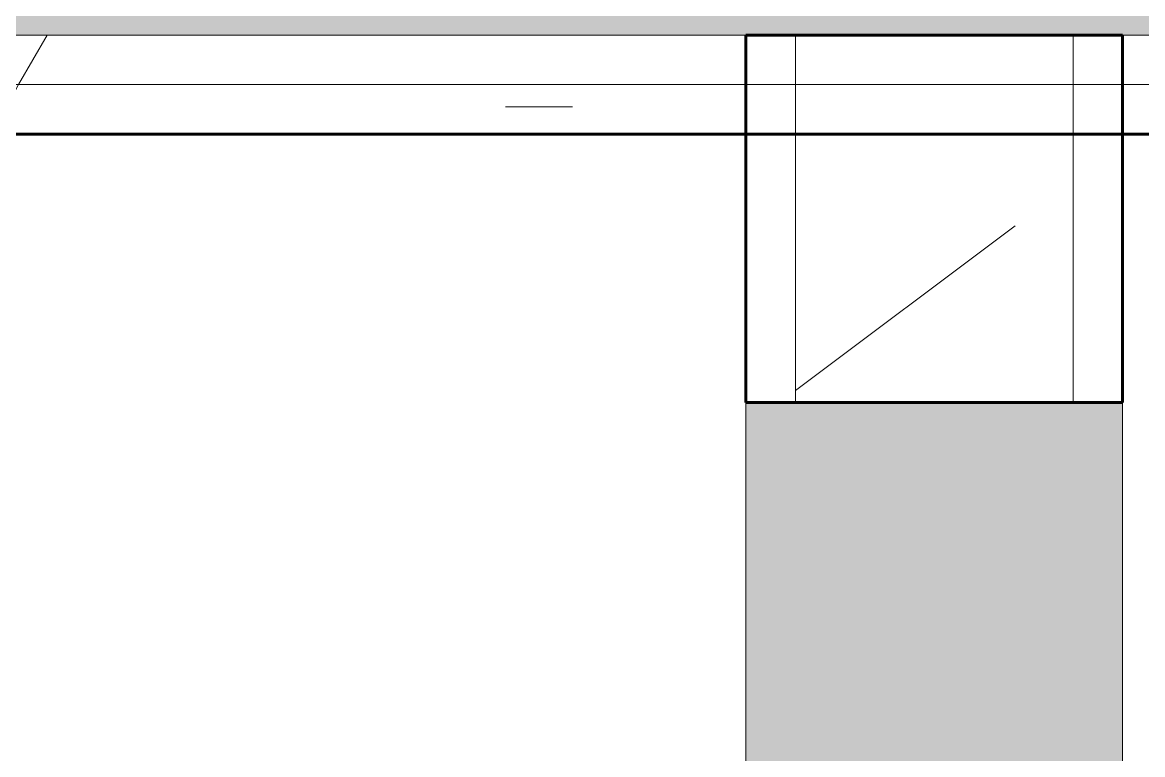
# Model space of a CAD drawing. Header units: inches. Extents: x -4169 to -1846, y 9706 to 12377.
# Drawn here: x -3313.59 to -3299.47, y 10364.97 to 10374.2 of the extents above; entities that cross this region are included whole.
import ezdxf

# ---------------------------------------------------------------- set-up
doc = ezdxf.new("R2010")
doc.units = ezdxf.units.IN
doc.header["$MEASUREMENT"] = 0
for name, color, linetype, lineweight in [('0-1', 7, 'Continuous', 5), ('A-WALL', 113, 'Continuous', 18), ('A-WALL-1', 8, 'Continuous', 5), ('A-WALL-2', 250, 'Continuous', 60), ('A-WALL-3', 10, 'Continuous', 18), ('A-WALL-PATT-2', 253, 'Continuous', 9), ('A-WALL-PATT-4', 111, 'Continuous', 9), ('I-WALL-3', 2, 'Continuous', 60)]:
    doc.layers.add(name, color=color, linetype=linetype, lineweight=lineweight)
pattern_1 = [(0, (0, 0), (20.48, 5.12), [0.845, -14.515, 0.845, -14.515, -81.92]), (0, (0, 0), (20.48, 5.12), [-30.72, 0.845, -29.875, 0.845, -14.515, -35.84]), (0, (0, 0), (20.48, 5.12), [-76.8, 0.845, -9.395, 0.845, -24.755]), (120, (7.68, 2.56), (-14.67405, 15.1762003), [0.845, -14.515, 0.845, -14.515, -81.92]), (120, (7.68, 2.56), (-14.67405, 15.1762003), [-30.72, 0.845, -29.875, 0.845, -14.515, -35.84]), (120, (7.68, 2.56), (-14.67405, 15.1762003), [-76.8, 0.845, -9.395, 0.845, -24.755]), (240, (10.24, 12.8), (-5.80595, -20.2962003), [0.845, -14.515, 0.845, -14.515, -81.92]), (240, (10.24, 12.8), (-5.80595, -20.2962003), [-30.72, 0.845, -29.875, 0.845, -14.515, -35.84]), (240, (10.24, 12.8), (-5.80595, -20.2962003), [-76.8, 0.845, -9.395, 0.845, -24.755])]

# ---------------------------------------------------------------- blocks, each defined once
blk = doc.blocks.new('CTR - 1st Phase - Unit Layouts_rvt-1-ENLARGED RCP - 1ST FLOOR PLAN')
at = {"layer": 'A-WALL-1'}
blk.add_hatch(color=256, dxfattribs=at).paths.add_polyline_path([(-3304.474, 10354.404), (-3299.724, 10354.404), (-3299.724, 10369.404), (-3304.474, 10369.404), (-3304.474, 10356.218)], flags=0)
at = {"layer": 'A-WALL-PATT-2'}
h = blk.add_hatch(dxfattribs=at)
h.set_pattern_fill('FP_2', color=256, style=0, pattern_type=2)
h.set_pattern_definition([(216.87, (4.265, 10.662), (31.9871619, 21.32545714), [5.331, -47.981]), (206.565, (10.662, 7.464), (-10.662476, -10.6620098), [11.921, -11.921]), (198.435, (10.662, 2.132), (-21.3244936, -10.6625869), [6.744, -26.974])])
h.paths.add_polyline_path([(-3303.849, 10353.779), (-3300.349, 10353.779), (-3300.349, 10354.404), (-3303.849, 10354.404)], flags=0)
h.paths.add_polyline_path([(-3303.849, 10369.404), (-3300.349, 10369.404), (-3300.349, 10372.789), (-3303.849, 10372.789), (-3303.849, 10369.779)], flags=0)
at = {"layer": 'A-WALL-2'}
for p, q in [((-3304.474, 10369.404), (-3304.474, 10374.039)), ((-3304.474, 10374.039), (-3299.724, 10374.039)), ((-3299.724, 10374.039), (-3299.724, 10369.404)), ((-3299.724, 10369.404), (-3304.474, 10369.404))]:
    blk.add_line(p, q, dxfattribs=at)
at = {"layer": 'A-WALL-3'}
for p, q in [((-3303.849, 10374.039), (-3303.849, 10369.404)), ((-3300.349, 10374.039), (-3300.349, 10369.404)), ((-3304.474, 10369.404), (-3304.474, 10354.404)), ((-3299.724, 10354.404), (-3299.724, 10369.404))]:
    blk.add_line(p, q, dxfattribs=at)

msp = doc.modelspace()

# ---------------------------------------------------------------- hatches: boundary and pattern name
at = {"layer": 'A-WALL-PATT-4'}
h = msp.add_hatch(dxfattribs=at)
h.set_pattern_fill('FP_12', color=256, style=0, pattern_type=2)
h.set_pattern_definition([(161.57, (0.32, 0.32), (-2.560496185, -0.000537386), [0, -18.214, 2.022, 0]), (18.43, (-0.32, 0.32), (-2.560496185, 0.000537386), [0, -18.214, 2.022, 0]), (108.43, (0.32, 0.32), (1.27922091, -6.400876726), [6.07, -14.166]), (71.57, (-0.32, 0.32), (1.27922091, 6.400876726), [6.07, -14.166])])
h.paths.add_polyline_path([(-3362.886, 10374.039), (-3207.874, 10374.039), (-3207.874, 10379.539), (-3411.174, 10379.539), (-3411.174, 10374.039), (-3396.652, 10374.039)], flags=0)
h = msp.add_hatch(dxfattribs=at)
h.set_pattern_fill('FP_1', color=256, style=0, pattern_type=2)
h.set_pattern_definition(pattern_1)
h.paths.add_polyline_path([(-3410.549, 10373.414), (-3375.899, 10373.414), (-3375.899, 10374.039), (-3410.549, 10374.039), (-3410.549, 10373.42)], flags=0)
h.paths.add_polyline_path([(-3210.276, 10373.414), (-3208.499, 10373.417), (-3208.521, 10374.039), (-3336.974, 10374.039), (-3336.974, 10373.414), (-3212.446, 10373.414)], flags=0)
h.paths.add_polyline_path([(-3372.399, 10373.414), (-3340.474, 10373.414), (-3340.474, 10374.039), (-3372.399, 10374.039), (-3372.399, 10373.699)], flags=0)
h = msp.add_hatch(dxfattribs=at)
h.set_pattern_fill('FP_1', color=256, style=0, pattern_type=2)
h.set_pattern_definition(pattern_1)
h.paths.add_polyline_path([(-3329.12, 10372.789), (-3209.124, 10372.789), (-3209.124, 10373.414), (-3336.349, 10373.414), (-3336.349, 10372.789), (-3335.724, 10372.789)], flags=0)
h.paths.add_polyline_path([(-3375.899, 10372.789), (-3375.899, 10373.414), (-3409.924, 10373.414), (-3409.924, 10372.789), (-3396.652, 10372.789)], flags=0)
h.paths.add_polyline_path([(-3372.399, 10372.789), (-3341.099, 10372.789), (-3341.099, 10373.414), (-3372.399, 10373.414), (-3372.399, 10373.071)], flags=0)

# ---------------------------------------------------------------- linework, layer by layer
at = {"layer": 'A-WALL'}
for p, q in [((-3207.874, 10374.039), (-3336.974, 10374.039)), ((-3208.499, 10373.414), (-3336.349, 10373.414))]:
    msp.add_line(p, q, dxfattribs=at)
at = {"layer": 'I-WALL-3'}
msp.add_line((-3290.229, 10372.789), (-3335.724, 10372.789), dxfattribs=at)

# ---------------------------------------------------------------- block references
at = {"layer": '0-1'}
msp.add_blockref('CTR - 1st Phase - Unit Layouts_rvt-1-ENLARGED RCP - 1ST FLOOR PLAN', (0, 0), dxfattribs=at)

doc.saveas('drawing.dxf')
